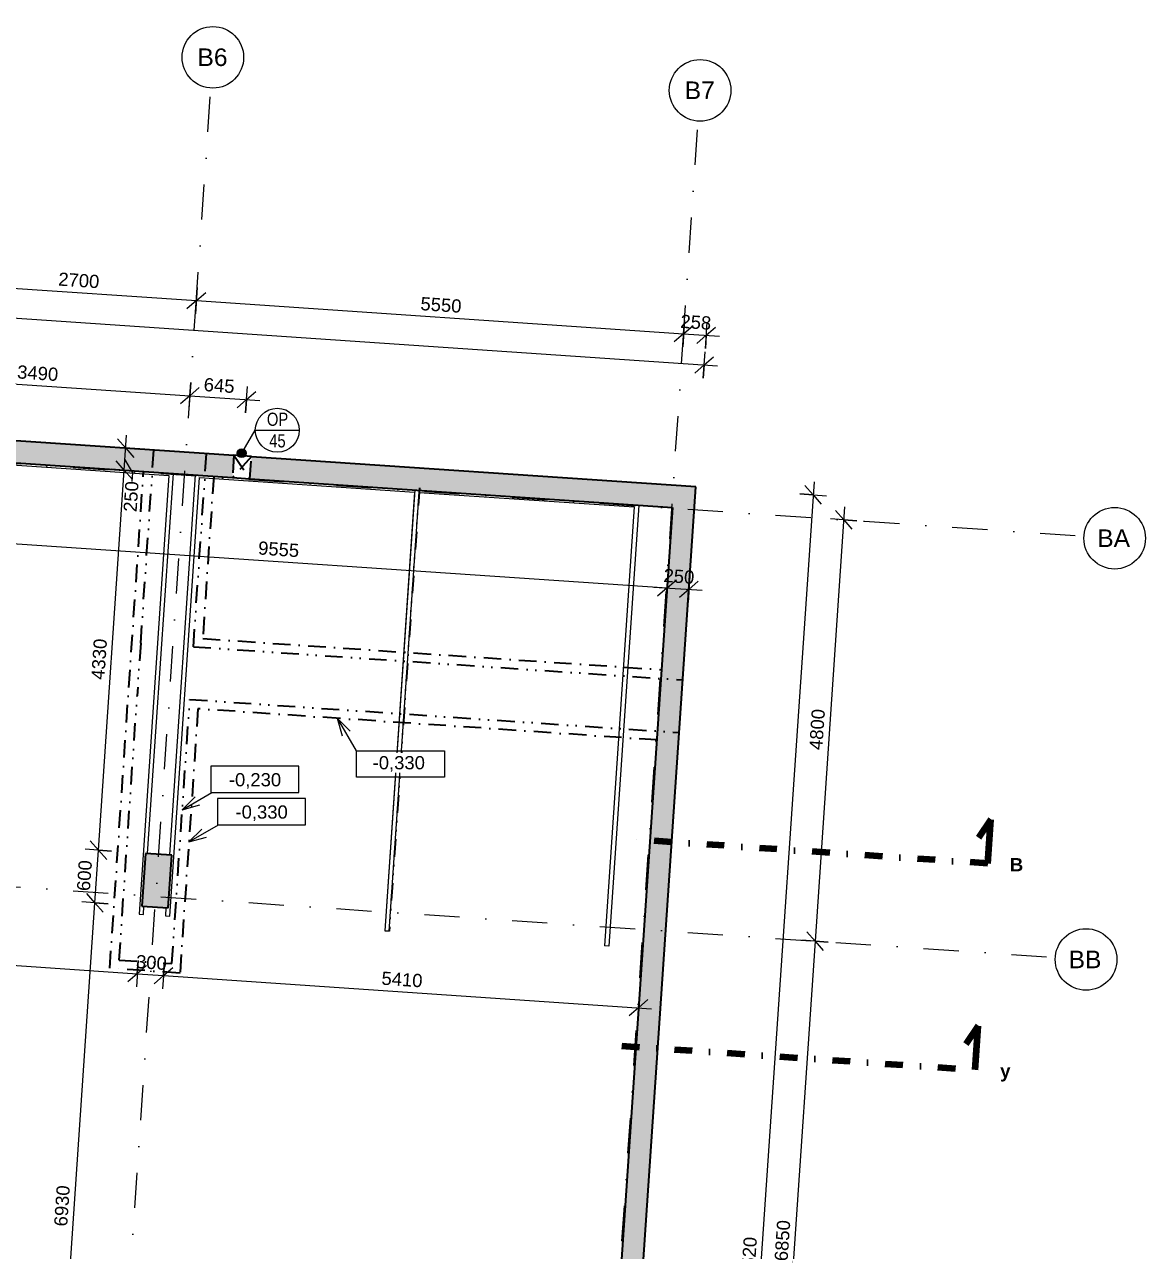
# Model space of a CAD drawing. Header units: millimetres. Extents: x -45523 to 44975, y -3459 to 74573.
# Drawn here: x 17185 to 29946, y 45626 to 59564 of the extents above; entities that cross this region are included whole.
import ezdxf

# ---------------------------------------------------------------- set-up
doc = ezdxf.new("R2010")
doc.units = ezdxf.units.MM
for name, pattern in [('HA_Dash_3mm-S1mm', [300, 200, -100]), ('HA_DashDot_10mm-S3mm', [1000, 400, -300, 0, -300]), ('HA_DashDot_4mm-S1mm', [400, 200, -100, 0, -100]), ('HA_DashDot_6mm-S2mm', [600, 200, -200, 0, -200]), ('HA_DashDotDot_5mm-S1mm', [500, 200, -100, 0, -100, 0, -100])]:
    doc.linetypes.add(name, pattern=pattern)
for name, color, linetype, lineweight in [('A-____-____-DIMS', 9, 'Continuous', 5), ('A-____-____-DIMS-100', 9, 'Continuous', 5), ('A-DETL-____-OTLN', 9, 'Continuous', 25), ('A-FLOR-____-OVHD', 9, 'HA_DashDot_4mm-S1mm', 25), ('A-GENM-____-IDEN', 9, 'Continuous', 9), ('A-GENM-____-MCUT', 9, 'HA_Dash_3mm-S1mm', 25), ('A-GENM-____-OTLN', 9, 'Continuous', 9), ('A-WALL-____-MCUT', 9, 'Continuous', 9), ('A-WALL-____-PATT', 9, 'Continuous', 25), ('C-PRKG-____-OTLN', 9, 'Continuous', 9), ('G-____-____-DIMS', 9, 'Continuous', 5), ('G-____-____-SYMB', 9, 'Continuous', 5), ('S-COLS-____-MCUT', 9, 'Continuous', 25), ('S-COLS-____-OTLN', 9, 'Continuous', 9), ('S-GRID-____-IDEN', 9, 'Continuous', 9), ('S-GRID-____-OTLN', 9, 'Continuous', 5)]:
    doc.layers.add(name, color=color, linetype=linetype, lineweight=lineweight)
doc.styles.add('Arial_1', font='arial.ttf', dxfattribs={"height": 200})
doc.styles.add('Arial_2', font='arial.ttf', dxfattribs={"height": 150})
doc.styles.add('Arial_3', font='arial.ttf', dxfattribs={"width": 0.8, "height": 150})
doc.styles.add('Arial_B_1', font='arialbd.ttf', dxfattribs={"height": 150})
doc.dimstyles.new('Inner_Dimensions_1', dxfattribs={"dimscale": 304.8, "dimtxt": 153.03891, "dimasz": 0.656168, "dimexe": 0.492126, "dimexo": 0.0625, "dimgap": 0.065617, "dimtad": 1, "dimdec": 0, "dimzin": 0, "dimdsep": 46, "dimtxsty": 'Arial_2', "dimblk1": 'OBLIQUE', "dimblk2": 'OBLIQUE', "dimsah": 1, "dimcen": 0.09, "dimdle": 0.492126, "dimazin": 0, "dimtfac": 1, "dimtdec": 4, "dimtix": 1, "dimtmove": 1, "dimatfit": 3, "dimfxl": 0.492126, "dimfxlon": 1, "dimtvp": 1, "dimtolj": 1, "dimtzin": 0, "dimlwd": 9, "dimlwe": 9, "dimarcsym": 2})
doc.dimstyles.new('Inner_Dimensions_2', dxfattribs={"dimscale": 304.8, "dimtxt": 153.03891, "dimasz": 0.656168, "dimexe": 0.492126, "dimexo": 0.0625, "dimgap": 0.065617, "dimtad": 1, "dimdec": 0, "dimzin": 0, "dimdsep": 46, "dimtxsty": 'Arial_2', "dimblk1": 'OBLIQUE', "dimblk2": 'OBLIQUE', "dimsah": 1, "dimcen": 0.09, "dimdle": 0.492126, "dimazin": 0, "dimtfac": 1, "dimtdec": 4, "dimtix": 1, "dimtmove": 2, "dimatfit": 3, "dimfxl": 0.492126, "dimfxlon": 1, "dimtvp": 1, "dimtolj": 1, "dimtzin": 0, "dimlwd": 9, "dimlwe": 9, "dimarcsym": 2})
doc.dimstyles.new('Inner_Dimensions_3', dxfattribs={"dimscale": 304.8, "dimtxt": 153.03891, "dimasz": 0.656168, "dimexe": 0.492126, "dimexo": 0.0625, "dimgap": 0.065617, "dimtad": 1, "dimdec": 0, "dimzin": 0, "dimdsep": 46, "dimtxsty": 'Arial_2', "dimblk1": 'OBLIQUE', "dimblk2": 'OBLIQUE', "dimsah": 1, "dimcen": 0.09, "dimdle": 0.492126, "dimazin": 0, "dimtfac": 1, "dimtdec": 4, "dimtix": 1, "dimtmove": 0, "dimatfit": 3, "dimfxl": 0.492126, "dimfxlon": 1, "dimtvp": 1, "dimtolj": 1, "dimtzin": 0, "dimlwd": 9, "dimlwe": 9, "dimarcsym": 2})

# ---------------------------------------------------------------- blocks, each defined once
blk = doc.blocks.new('HA_PA_Perpendicular_SingleStall - Generic-V4-1PP_GARAZ')
at = {"layer": 'C-PRKG-____-OTLN', "lineweight": 5}
for p, q in [((-25, 5025), (-25, 4930)), ((25, 5025), (-25, 5025)), ((25, 25), (25, 5025)), ((2475, 5025), (2525, 5025)), ((2475, 5025), (2475, 25)), ((2525, 5025), (2525, 0)), ((-25, 4330), (-25, 0)), ((2475, 25), (25, 25))]:
    blk.add_line(p, q, dxfattribs=at)
blk = doc.blocks.new('HA_PA_Perpendicular_SingleStall - Generic-1376841-1PP_GARAZ')
at = {"layer": 'C-PRKG-____-OTLN', "lineweight": 5}
for p, q in [((2525, 0), (2525, -5025)), ((-25, 0), (-25, -5025)), ((25, -25), (2475, -25)), ((25, -5025), (25, -25)), ((2475, -25), (2475, -5025)), ((-25, -5025), (25, -5025)), ((2525, -5025), (2475, -5025))]:
    blk.add_line(p, q, dxfattribs=at)
blk = doc.blocks.new('HA_sCO_Rectangle - 300X600-1910398-1PP_GARAZ')
at = {"layer": 'S-COLS-____-OTLN'}
blk.add_hatch(color=256, dxfattribs=at).paths.add_polyline_path([(150, -300), (150, 300), (-150, 300), (-150, -300)])
at = {"layer": 'S-COLS-____-MCUT'}
for p, q in [((150, 300), (-150, 300)), ((-150, 300), (-150, -300)), ((150, -300), (150, 300)), ((-150, -300), (150, -300))]:
    blk.add_line(p, q, dxfattribs=at)
blk = doc.blocks.new('HA_GM_Opening_Circle_WallBased - Default-2291619-1PP_GARAZ')
at = {"layer": 'A-GENM-____-MCUT'}
for p, q in [((225, 128), (25, 128)), ((25, 128), (25, -126)), ((225, 128), (25, -126)), ((25, 128), (225, -126)), ((225, -126), (225, 128)), ((25, -126), (225, -126))]:
    blk.add_line(p, q, dxfattribs=at)
blk = doc.blocks.new('HA_PA_Perpendicular_SingleStall - Generic-V5-1PP_GARAZ')
at = {"layer": 'A-DETL-____-OTLN', "linetype": 'HA_DashDotDot_5mm-S1mm'}
blk.add_line((2525, 25), (2525, -5025), dxfattribs=at)
at = {"layer": 'C-PRKG-____-OTLN', "lineweight": 5}
for p, q in [((-25, 0), (-25, -4330)), ((25, -25), (2475, -25)), ((25, -5025), (25, -25)), ((2475, -25), (2475, -5025)), ((-25, -4930), (-25, -5025)), ((-25, -5025), (25, -5025)), ((2525, -5025), (2475, -5025))]:
    blk.add_line(p, q, dxfattribs=at)
blk = doc.blocks.new('Grid - Radius 3_5mm-353793-1PP_GARAZ')
at = {"layer": 'S-GRID-____-IDEN'}
blk.add_circle((0, 0), 3.5, dxfattribs=at)
blk = doc.blocks.new('Section - Detail Number-933961-1PP_GARAZ')
at = {"layer": 'G-____-____-SYMB', "lineweight": 100}
for p, q in [((0, 5), (1.25, 2.83)), ((0, 0), (0, 5))]:
    blk.add_line(p, q, dxfattribs=at)
blk = doc.blocks.new('DIMBLOCK400-1PP_GARAZ')
at = {"layer": 'A-____-____-DIMS-100', "lineweight": 9}
for p, q in [((14964, 53956), (14943, 53656)), ((14953, 53806), (14964, 53956)), ((14953, 53806), (14847, 53713)), ((14953, 53806), (15060, 53899)), ((14953, 53806), (24487, 53159)), ((24497, 53309), (24476, 53009)), ((24487, 53159), (24497, 53309)), ((24487, 53159), (24593, 53252)), ((24487, 53159), (24380, 53066))]:
    blk.add_line(p, q, dxfattribs=at)
at = {"layer": 'A-____-____-DIMS-100', "color": 0, "lineweight": 9, "insert": (19846, 53689), "char_height": 150, "width": 553.77, "attachment_point": 1, "rotation": 356.1173, "line_spacing_factor": 0.941778, "style": 'Arial_2'}
blk.add_mtext('9555', dxfattribs=at)
blk = doc.blocks.new('_Oblique')
at = {"color": 0, "linetype": 'ByBlock', "lineweight": -2}
blk.add_line((-0.5, -0.5), (0.5, 0.5), dxfattribs=at)
blk = doc.blocks.new('DIMBLOCK417-1PP_GARAZ')
at = {"layer": 'A-____-____-DIMS-100', "lineweight": 9}
for p, q in [((17985, 49578), (17892, 49685)), ((17516, 42665), (17985, 49578)), ((18135, 49568), (17835, 49588)), ((17985, 49578), (18078, 49472)), ((17985, 49578), (18135, 49568)), ((17366, 42675), (17665, 42654)), ((17516, 42665), (17366, 42675)), ((17516, 42665), (17423, 42771)), ((17516, 42665), (17609, 42558))]:
    blk.add_line(p, q, dxfattribs=at)
at = {"layer": 'A-____-____-DIMS-100', "color": 0, "lineweight": 9, "insert": (17520, 45906), "char_height": 150, "width": 553.77, "attachment_point": 1, "rotation": 86.1173, "line_spacing_factor": 0.941778, "style": 'Arial_2'}
blk.add_mtext('6930', dxfattribs=at)
blk = doc.blocks.new('DIMBLOCK418-1PP_GARAZ')
at = {"layer": 'A-____-____-DIMS-100', "lineweight": 9}
for p, q in [((18175, 50167), (17876, 50187)), ((18026, 50177), (17933, 50283)), ((17985, 49578), (18026, 50177)), ((18026, 50177), (18119, 50070)), ((18026, 50177), (18175, 50167)), ((17985, 49578), (17892, 49685)), ((18135, 49568), (17835, 49588)), ((17985, 49578), (18078, 49472)), ((17985, 49578), (18135, 49568))]:
    blk.add_line(p, q, dxfattribs=at)
at = {"layer": 'A-____-____-DIMS-100', "color": 0, "lineweight": 9, "insert": (17779, 49719), "char_height": 150, "width": 415.32, "attachment_point": 1, "rotation": 86.1173, "line_spacing_factor": 0.941778, "style": 'Arial_2'}
blk.add_mtext('600', dxfattribs=at)
blk = doc.blocks.new('DIMBLOCK419-1PP_GARAZ')
at = {"layer": 'A-____-____-DIMS-100', "lineweight": 9}
for p, q in [((18026, 50177), (18319, 54497)), ((18169, 54508), (18468, 54487)), ((18319, 54497), (18169, 54508)), ((18319, 54497), (18226, 54604)), ((18319, 54497), (18412, 54391)), ((18175, 50167), (17876, 50187)), ((18026, 50177), (17933, 50283)), ((18026, 50177), (18119, 50070)), ((18026, 50177), (18175, 50167))]:
    blk.add_line(p, q, dxfattribs=at)
at = {"layer": 'A-____-____-DIMS-100', "color": 0, "lineweight": 9, "insert": (17942, 52121), "char_height": 150, "width": 553.77, "attachment_point": 1, "rotation": 86.1173, "line_spacing_factor": 0.941778, "style": 'Arial_2'}
blk.add_mtext('4330', dxfattribs=at)
blk = doc.blocks.new('DIMBLOCK420-1PP_GARAZ')
at = {"layer": 'A-____-____-DIMS-100', "lineweight": 9}
for p, q in [((18336, 54747), (18243, 54853)), ((18319, 54497), (18346, 54896)), ((18186, 54757), (18485, 54737)), ((18336, 54747), (18186, 54757)), ((18336, 54747), (18429, 54640)), ((18169, 54508), (18468, 54487)), ((18319, 54497), (18169, 54508)), ((18319, 54497), (18226, 54604)), ((18319, 54497), (18412, 54391)), ((18416, 54468), (18327, 54622)), ((18409, 54369), (18416, 54468))]:
    blk.add_line(p, q, dxfattribs=at)
at = {"layer": 'A-____-____-DIMS-100', "color": 0, "lineweight": 9, "insert": (18309, 54028), "char_height": 150, "width": 415.32, "attachment_point": 1, "rotation": 86.1173, "line_spacing_factor": 0.941778, "style": 'Arial_2'}
blk.add_mtext('250', dxfattribs=at)
blk = doc.blocks.new('DIMBLOCK422-1PP_GARAZ')
at = {"layer": 'A-____-____-DIMS-100', "lineweight": 9}
for p, q in [((2613, 49998), (2592, 49699)), ((2603, 49848), (2613, 49998)), ((2603, 49848), (2709, 49941)), ((2603, 49848), (2496, 49755)), ((2603, 49848), (18466, 48772)), ((18476, 48921), (18456, 48622)), ((18466, 48772), (18476, 48921)), ((18466, 48772), (18573, 48865)), ((18466, 48772), (18359, 48679))]:
    blk.add_line(p, q, dxfattribs=at)
at = {"layer": 'A-____-____-DIMS-100', "color": 0, "lineweight": 9, "insert": (10261, 49544), "char_height": 150, "width": 692.21, "attachment_point": 1, "rotation": 356.1173, "line_spacing_factor": 0.941778, "style": 'Arial_2'}
blk.add_mtext('15900', dxfattribs=at)
blk = doc.blocks.new('DIMBLOCK423-1PP_GARAZ')
at = {"layer": 'A-____-____-DIMS-100', "lineweight": 9}
for p, q in [((18476, 48921), (18456, 48622)), ((18466, 48772), (18476, 48921)), ((18466, 48772), (18573, 48865)), ((18775, 48901), (18755, 48602)), ((18765, 48751), (18775, 48901)), ((18765, 48751), (18872, 48844)), ((18466, 48772), (18359, 48679)), ((18466, 48772), (18765, 48751)), ((18765, 48751), (18659, 48658))]:
    blk.add_line(p, q, dxfattribs=at)
at = {"layer": 'A-____-____-DIMS-100', "color": 0, "lineweight": 9, "insert": (18458, 48987), "char_height": 150, "width": 415.32, "attachment_point": 1, "rotation": 356.1173, "line_spacing_factor": 0.941778, "style": 'Arial_2'}
blk.add_mtext('300', dxfattribs=at)
blk = doc.blocks.new('DIMBLOCK424-1PP_GARAZ')
at = {"layer": 'A-____-____-DIMS-100', "lineweight": 9}
for p, q in [((18775, 48901), (18755, 48602)), ((18765, 48751), (18775, 48901)), ((18765, 48751), (18872, 48844)), ((18765, 48751), (18659, 48658)), ((18765, 48751), (24312, 48375)), ((24173, 48535), (24152, 48235)), ((24163, 48385), (24173, 48535)), ((24163, 48385), (24056, 48292)), ((24163, 48385), (24269, 48478))]:
    blk.add_line(p, q, dxfattribs=at)
at = {"layer": 'A-____-____-DIMS-100', "color": 0, "lineweight": 9, "insert": (21248, 48798), "char_height": 150, "width": 553.77, "attachment_point": 1, "rotation": 356.1173, "line_spacing_factor": 0.941778, "style": 'Arial_2'}
blk.add_mtext('5410', dxfattribs=at)
blk = doc.blocks.new('HA_TAG_GM_Products - Generic-588599-1PP_GARAZ')
at = {"layer": 'A-GENM-____-IDEN'}
blk.add_line((-2.5, 0), (2.5, 0), dxfattribs=at)
blk.add_circle((0, 0), 2.5, dxfattribs=at)
blk = doc.blocks.new('DIMBLOCK512-1PP_GARAZ')
at = {"layer": 'A-____-____-DIMS-100', "lineweight": 9}
for p, q in [((24497, 53309), (24476, 53009)), ((24487, 53159), (24497, 53309)), ((24487, 53159), (24593, 53252)), ((24746, 53292), (24726, 52992)), ((24736, 53142), (24746, 53292)), ((24337, 53169), (24886, 53132)), ((24487, 53159), (24380, 53066)), ((24736, 53142), (24629, 53049)), ((24736, 53142), (24842, 53235))]:
    blk.add_line(p, q, dxfattribs=at)
at = {"layer": 'A-____-____-DIMS-100', "color": 0, "lineweight": 9, "insert": (24453, 53377), "char_height": 150, "width": 415.32, "attachment_point": 1, "rotation": 356.1173, "line_spacing_factor": 0.941778, "style": 'Arial_2'}
blk.add_mtext('250', dxfattribs=at)
blk = doc.blocks.new('Spot Elevations - Generic-448778-1PP_GARAZ')
at = {"layer": 'G-____-____-DIMS', "lineweight": 9}
for p, q in [((-5, 0), (-5, 3)), ((-5, 3), (5, 3)), ((5, 3), (5, 0)), ((5, 0), (-5, 0))]:
    blk.add_line(p, q, dxfattribs=at)
blk = doc.blocks.new('DIMBLOCK534-1PP_GARAZ')
at = {"layer": 'A-____-____-DIMS-100', "lineweight": 9}
for p, q in [((16454, 56757), (16434, 56458)), ((16444, 56607), (16454, 56757)), ((16444, 56607), (16337, 56514)), ((16444, 56607), (16551, 56700)), ((16444, 56607), (19138, 56425)), ((19148, 56574), (19128, 56275)), ((19138, 56425), (19148, 56574)), ((19138, 56425), (19244, 56518)), ((19138, 56425), (19031, 56332))]:
    blk.add_line(p, q, dxfattribs=at)
at = {"layer": 'A-____-____-DIMS-100', "color": 0, "lineweight": 9, "insert": (17575, 56746), "char_height": 150, "width": 553.77, "attachment_point": 1, "rotation": 356.1173, "line_spacing_factor": 0.941778, "style": 'Arial_2'}
blk.add_mtext('2700', dxfattribs=at)
blk = doc.blocks.new('DIMBLOCK535-1PP_GARAZ')
at = {"layer": 'A-____-____-DIMS-100', "lineweight": 9}
for p, q in [((19148, 56574), (19128, 56275)), ((19138, 56425), (19148, 56574)), ((19138, 56425), (19244, 56518)), ((19138, 56425), (19031, 56332)), ((19138, 56425), (24675, 56049)), ((24685, 56198), (24665, 55899)), ((24675, 56049), (24685, 56198)), ((24675, 56049), (24569, 55956)), ((24675, 56049), (24782, 56142))]:
    blk.add_line(p, q, dxfattribs=at)
at = {"layer": 'A-____-____-DIMS-100', "color": 0, "lineweight": 9, "insert": (21691, 56467), "char_height": 150, "width": 553.77, "attachment_point": 1, "rotation": 356.1173, "line_spacing_factor": 0.941778, "style": 'Arial_2'}
blk.add_mtext('5550', dxfattribs=at)
blk = doc.blocks.new('DIMBLOCK536-1PP_GARAZ')
at = {"layer": 'A-____-____-DIMS-100', "lineweight": 9}
for p, q in [((24685, 56198), (24665, 55899)), ((24675, 56049), (24685, 56198)), ((24922, 55882), (24942, 56181)), ((24675, 56049), (24569, 55956)), ((24675, 56049), (24782, 56142)), ((24675, 56049), (25082, 56021)), ((24932, 56031), (24825, 55938)), ((24932, 56031), (24922, 55882)), ((24932, 56031), (25039, 56124))]:
    blk.add_line(p, q, dxfattribs=at)
at = {"layer": 'A-____-____-DIMS-100', "color": 0, "lineweight": 9, "insert": (24645, 56266), "char_height": 150, "width": 415.32, "attachment_point": 1, "rotation": 356.1173, "line_spacing_factor": 0.941778, "style": 'Arial_2'}
blk.add_mtext('258', dxfattribs=at)
blk = doc.blocks.new('DIMBLOCK537-1PP_GARAZ')
at = {"layer": 'A-____-____-DIMS-100', "lineweight": 9}
for p, q in [((-2857, 57428), (-2837, 57727)), ((-2997, 57588), (25059, 55684)), ((-2847, 57578), (-2954, 57485)), ((-2847, 57578), (-2857, 57428)), ((-2847, 57578), (-2740, 57671)), ((24899, 55544), (24919, 55844)), ((24909, 55694), (25016, 55787)), ((24909, 55694), (24803, 55601)), ((24909, 55694), (24899, 55544))]:
    blk.add_line(p, q, dxfattribs=at)
at = {"layer": 'A-____-____-DIMS-100', "color": 0, "lineweight": 9, "insert": (11122, 56845), "char_height": 150, "width": 692.21, "attachment_point": 1, "rotation": 356.1173, "line_spacing_factor": 0.941778, "style": 'Arial_2'}
blk.add_mtext('27820', dxfattribs=at)
blk = doc.blocks.new('DIMBLOCK538-1PP_GARAZ')
at = {"layer": 'A-____-____-DIMS-100', "lineweight": 9}
for p, q in [((26504, 54082), (26169, 49144)), ((26643, 53922), (26344, 53943)), ((26494, 53933), (26401, 54039)), ((26494, 53933), (26587, 53826)), ((26494, 53933), (26643, 53922)), ((26169, 49144), (26076, 49250)), ((26318, 49133), (26019, 49154)), ((26169, 49144), (26262, 49037)), ((26169, 49144), (26318, 49133))]:
    blk.add_line(p, q, dxfattribs=at)
at = {"layer": 'A-____-____-DIMS-100', "color": 0, "lineweight": 9, "insert": (26101, 51322), "char_height": 150, "width": 553.77, "attachment_point": 1, "rotation": 86.1173, "line_spacing_factor": 0.941778, "style": 'Arial_2'}
blk.add_mtext('4800', dxfattribs=at)
blk = doc.blocks.new('DIMBLOCK539-1PP_GARAZ')
at = {"layer": 'A-____-____-DIMS-100', "lineweight": 9}
for p, q in [((26169, 49144), (26076, 49250)), ((26169, 49144), (25705, 42309)), ((26318, 49133), (26019, 49154)), ((26169, 49144), (26262, 49037)), ((26169, 49144), (26318, 49133)), ((25705, 42309), (25612, 42416)), ((25854, 42299), (25555, 42319)), ((25705, 42309), (25798, 42203)), ((25705, 42309), (25854, 42299))]:
    blk.add_line(p, q, dxfattribs=at)
at = {"layer": 'A-____-____-DIMS-100', "color": 0, "lineweight": 9, "insert": (25707, 45511), "char_height": 150, "width": 553.77, "attachment_point": 1, "rotation": 86.1173, "line_spacing_factor": 0.941778, "style": 'Arial_2'}
blk.add_mtext('6850', dxfattribs=at)
blk = doc.blocks.new('DIMBLOCK541-1PP_GARAZ')
at = {"layer": 'A-____-____-DIMS-100', "lineweight": 9}
for p, q in [((26157, 54366), (24951, 36587)), ((25997, 54227), (26297, 54206)), ((26147, 54217), (25997, 54227)), ((26147, 54217), (26054, 54323)), ((26147, 54217), (26240, 54110)), ((24961, 36737), (24868, 36843)), ((24811, 36747), (25110, 36727)), ((24961, 36737), (24811, 36747)), ((24961, 36737), (25054, 36630))]:
    blk.add_line(p, q, dxfattribs=at)
at = {"layer": 'A-____-____-DIMS-100', "color": 0, "lineweight": 9, "insert": (25320, 45204), "char_height": 150, "width": 692.21, "attachment_point": 1, "rotation": 86.1173, "line_spacing_factor": 0.941778, "style": 'Arial_2'}
blk.add_mtext('17520', dxfattribs=at)
blk = doc.blocks.new('DIMBLOCK556-1PP_GARAZ')
at = {"layer": 'A-____-____-DIMS-100', "lineweight": 9}
for p, q in [((15572, 55430), (15593, 55729)), ((15582, 55579), (15689, 55672)), ((15582, 55579), (15476, 55486)), ((15582, 55579), (15572, 55430)), ((15582, 55579), (19064, 55343)), ((19075, 55493), (19054, 55193)), ((19064, 55343), (19075, 55493)), ((19064, 55343), (18958, 55250)), ((19064, 55343), (19171, 55436))]:
    blk.add_line(p, q, dxfattribs=at)
at = {"layer": 'A-____-____-DIMS-100', "color": 0, "lineweight": 9, "insert": (17108, 55691), "char_height": 150, "width": 553.77, "attachment_point": 1, "rotation": 356.1173, "line_spacing_factor": 0.941778, "style": 'Arial_2'}
blk.add_mtext('3490', dxfattribs=at)
blk = doc.blocks.new('DIMBLOCK557-1PP_GARAZ')
at = {"layer": 'A-____-____-DIMS-100', "lineweight": 9}
for p, q in [((19075, 55493), (19054, 55193)), ((19064, 55343), (19075, 55493)), ((19064, 55343), (18958, 55250)), ((19064, 55343), (19171, 55436)), ((19064, 55343), (19858, 55289)), ((19698, 55150), (19718, 55449)), ((19708, 55299), (19814, 55392)), ((19708, 55299), (19601, 55206)), ((19708, 55299), (19698, 55150))]:
    blk.add_line(p, q, dxfattribs=at)
at = {"layer": 'A-____-____-DIMS-100', "color": 0, "lineweight": 9, "insert": (19228, 55547), "char_height": 150, "width": 415.32, "attachment_point": 1, "rotation": 356.1173, "line_spacing_factor": 0.941778, "style": 'Arial_2'}
blk.add_mtext('645', dxfattribs=at)

msp = doc.modelspace()

# ---------------------------------------------------------------- hatches: boundary and pattern name
at = {"layer": 'A-GENM-____-IDEN'}
h = msp.add_hatch(color=256, dxfattribs=at)
edge = h.paths.add_edge_path()
edge.add_arc((19653.3, 54689.9), 50, 0, 360)
at = {"layer": 'A-WALL-____-PATT', "lineweight": 9}
h = msp.add_hatch(color=256, dxfattribs=at)
h.paths.add_polyline_path([(24798.1, 54057.6), (24815, 54307), (19764, 54649.8), (19747.1, 54400.4), (24548.7, 54074.5)])
h.paths.add_polyline_path([(19547.6, 54414), (19564.5, 54663.4), (15638.5, 54929.8), (15621.6, 54680.4), (19547.5, 54414)])
h.paths.add_polyline_path([(15422.1, 54694), (15439, 54943.4), (14833, 54984.5), (14816, 54735.1), (15421.9, 54694)])
msp.add_hatch(color=256, dxfattribs=at).paths.add_polyline_path([(23645.6, 37076.7), (24798.1, 54057.6), (24548.7, 54074.5), (23396.2, 37093.6)])

# ---------------------------------------------------------------- linework, layer by layer
at = {"layer": 'A-DETL-____-OTLN', "linetype": 'HA_DashDotDot_5mm-S1mm'}
for p, q in [((18505.2, 52530.2), (18654.2, 54725.2)), ((19103.8, 52489.6), (19252.8, 54684.5)), ((18505.2, 52530.2), (18464.6, 51931.6)), ((19103.8, 52489.6), (24666, 52112.1)), ((18260.7, 48928), (18464.6, 51931.6)), ((18859.4, 48887.4), (19063.2, 51891)), ((19063.2, 51891), (24625.4, 51513.5)), ((18260.7, 48928), (18859.4, 48887.4))]:
    msp.add_line(p, q, dxfattribs=at)
at = {"layer": 'A-FLOR-____-OVHD'}
for p, q in [((18154.2, 48834.5), (18537.5, 54482.5)), ((19335.7, 54428.3), (19210.4, 52582.6)), ((19210.4, 52582.6), (24423.4, 52228.8)), ((19156.2, 51784.4), (18952.3, 48780.4)), ((24369.2, 51430.6), (19156.2, 51784.4)), ((18952.3, 48780.4), (18154.2, 48834.5))]:
    msp.add_line(p, q, dxfattribs=at)
at = {"layer": 'A-GENM-____-IDEN'}
msp.add_line((19653.3, 54689.9), (19807.6, 54951), dxfattribs=at)
msp.add_circle((19653.3, 54689.9), 50, dxfattribs=at)
at = {"layer": 'A-WALL-____-MCUT', "lineweight": 25}
for p, q in [((19564.5, 54663.4), (15638.5, 54929.8)), ((15621.6, 54680.4), (19547.6, 54414)), ((24815, 54307), (19764, 54649.8)), ((19747.1, 54400.4), (24548.7, 54074.5)), ((23628.7, 36827.2), (24815, 54307)), ((24548.7, 54074.5), (23396.2, 37093.6))]:
    msp.add_line(p, q, dxfattribs=at)
at = {"layer": 'G-____-____-DIMS', "lineweight": 9}
for p, q in [((20739.7, 51677), (20886.1, 51530.5)), ((20739.7, 51677), (20793.3, 51477)), ((20739.7, 51677), (20953.3, 51307.1)), ((20953.3, 51307.1), (21457.1, 51307.1)), ((18978.1, 50637.3), (19313.5, 50831)), ((18978.1, 50637.3), (19124.5, 50783.7)), ((19313.5, 50831), (19803.5, 50831)), ((18978.1, 50637.3), (19178.1, 50690.9)), ((19053.4, 50270.3), (19388.9, 50464)), ((19388.9, 50464), (19878.8, 50464)), ((19053.4, 50270.3), (19199.9, 50416.8)), ((19053.4, 50270.3), (19253.4, 50323.9))]:
    msp.add_line(p, q, dxfattribs=at)
at = {"layer": 'G-____-____-SYMB', "linetype": 'HA_DashDot_6mm-S2mm', "lineweight": 100}
for p, q in [((28131.2, 50025.5), (24124.9, 50297.4)), ((23972.6, 47952.7), (27987.9, 47680.1))]:
    msp.add_line(p, q, dxfattribs=at)
at = {"layer": 'S-GRID-____-OTLN', "linetype": 'HA_DashDot_10mm-S3mm', "lineweight": 9}
for p, q in [((19132.5, 56347.5), (19301.8, 58841.7)), ((24669.8, 55971.6), (24839.1, 58465.9)), ((17692.8, 35133.5), (19132.5, 56347.5)), ((-5211.9, 56084.4), (26730, 53916.5)), ((23230, 34757.7), (24669.8, 55971.6)), ((26730, 53916.5), (29224.3, 53747.2)), ((-5211.9, 51273.4), (26405, 49127.5)), ((26405, 49127.5), (28899.3, 48958.2))]:
    msp.add_line(p, q, dxfattribs=at)

# ---------------------------------------------------------------- block references
at = {"layer": 'A-GENM-____-IDEN', "xscale": 99.99999999999993, "yscale": 99.99999999999993, "zscale": 99.99999999999993}
msp.add_blockref('HA_TAG_GM_Products - Generic-588599-1PP_GARAZ', (20057.6, 54951), dxfattribs=at)
at = {"layer": 'A-GENM-____-OTLN', "linetype": 'HA_Dash_3mm-S1mm', "lineweight": 25, "rotation": 356.1172724189428}
msp.add_blockref('HA_GM_Opening_Circle_WallBased - Default-2291619-1PP_GARAZ', (19531.1, 54540.4), dxfattribs=at)
at = {"layer": 'C-PRKG-____-OTLN'}
for name, p, rotation in [('HA_PA_Perpendicular_SingleStall - Generic-V4-1PP_GARAZ', (18851.8, 54461.2), 176.1172724189431), ('HA_PA_Perpendicular_SingleStall - Generic-V5-1PP_GARAZ', (19151.1, 54440.9), 356.1172724189433), ('HA_PA_Perpendicular_SingleStall - Generic-1376841-1PP_GARAZ', (21645.3, 54271.6), 356.1172724189433)]:
    msp.add_blockref(name, p, dxfattribs=dict(at, rotation=rotation))
at = {"layer": 'G-____-____-DIMS', "lineweight": 9, "xscale": 99.99999999999993, "yscale": 99.99999999999993, "zscale": 99.99999999999993, "rotation": 180}
msp.add_blockref('Spot Elevations - Generic-448778-1PP_GARAZ', (21457.1, 51307.1), dxfattribs=at)
at = {"layer": 'G-____-____-DIMS', "lineweight": 9, "extrusion": (0, 0, -1), "xscale": 99.99999999999993, "yscale": 99.99999999999993, "zscale": 99.99999999999993}
for p in [(-19803.5, 50831), (-19878.8, 50464)]:
    msp.add_blockref('Spot Elevations - Generic-448778-1PP_GARAZ', p, dxfattribs=at)
at = {"layer": 'G-____-____-SYMB', "lineweight": 100, "extrusion": (0, 0, -1), "xscale": 99.99999999999993, "yscale": 99.99999999999993, "zscale": 99.99999999999993}
for p, rotation in [((-28131.2, 50025.5), 3.882727581057419), ((-27987.9, 47680.1), 3.882727581057701)]:
    msp.add_blockref('Section - Detail Number-933961-1PP_GARAZ', p, dxfattribs=dict(at, rotation=rotation))
at = {"layer": 'S-COLS-____-OTLN', "rotation": 356.1172724189433}
msp.add_blockref('HA_sCO_Rectangle - 300X600-1910398-1PP_GARAZ', (18688.3, 49831.2), dxfattribs=at)
at = {"layer": 'S-GRID-____-IDEN', "xscale": 99.99999999999993, "yscale": 99.99999999999993, "zscale": 99.99999999999993}
for p, rotation in [((19325.5, 59190.9), 356.1172724189428), ((24862.8, 58815.1), 356.1172724189428), ((29573.5, 53723.5), 266.1172724189428), ((29248.5, 48934.5), 266.1172724189428)]:
    msp.add_blockref('Grid - Radius 3_5mm-353793-1PP_GARAZ', p, dxfattribs=dict(at, rotation=rotation))

# ---------------------------------------------------------------- texts
at = {"layer": 'A-GENM-____-IDEN', "lineweight": 5, "char_height": 150, "attachment_point": 1, "style": 'Arial_3'}
for s, insert, width in [('OP', (19939.6, 55151.2), 295.021), ('45', (19966, 54905.7), 230.886)]:
    msp.add_mtext(s, dxfattribs=dict(at, insert=insert, width=width))
at = {"layer": 'G-____-____-SYMB', "char_height": 150, "attachment_point": 1, "style": 'Arial_B_1'}
for s, insert, width in [('\\fArial|b1|i0|c0|p34|;B', (28383, 50086.8), 176.371), ('\\fArial|b1|i0|c0|p34|;y', (28272.7, 47741.5), 136.287)]:
    msp.add_mtext(s, dxfattribs=dict(at, insert=insert, width=width))
at = {"layer": 'S-GRID-____-IDEN', "lineweight": 5, "char_height": 200, "attachment_point": 1, "style": 'Arial_1'}
for s, insert, width in [('B6', (19150.6, 59292.1), 424.894), ('B7', (24687.9, 58916.3), 424.894), ('BA', (29375.7, 53824), 464.979), ('BB', (29050.6, 49035), 464.979)]:
    msp.add_mtext(s, dxfattribs=dict(at, insert=insert, width=width))

# ---------------------------------------------------------------- dimensions: what is measured, and where the dimension line sits
at = {"layer": 'A-____-____-DIMS', "lineweight": 9}
for base, p1, p2, angle, dimstyle, override, picture, middle, turn in [((24909.1, 55693.9), (-2857.2, 57428), (24899, 55544.2), 356.11727, 'Inner_Dimensions_2', {"dimpost": '<>', "dimfxl": 27820}, 'DIMBLOCK537-1PP_GARAZ', (11460.4, 56721.6), 356.11727), ((18335.7, 54746.8), (18169.2, 54507.5), (18186.1, 54756.9), 86.11727, 'Inner_Dimensions_1', {"dimpost": '<>', "dimfxl": 250}, 'DIMBLOCK420-1PP_GARAZ', (18422.7, 54228.9), 86.11727), ((24486.5, 53159.1), (14963.6, 53955.7), (24496.7, 53308.7), 356.11727, 'Inner_Dimensions_2', {"dimpost": '<>', "dimfxl": 9555}, 'DIMBLOCK400-1PP_GARAZ', (20115.5, 53570.7), 356.11727)]:
    dim = msp.add_linear_dim(base=base, p1=p1, p2=p2, angle=angle, dimstyle=dimstyle, override=override, dxfattribs=at)
    dim.commit()
    dim.dimension.update_dxf_attribs({"geometry": picture, "text_midpoint": middle, "dimtype": 160, "text_rotation": turn})
for base, p1, p2, angle, override, picture, middle in [((19137.8, 56424.6), (16454.1, 56757), (19147.9, 56574.2), 356.11727, {"dimpost": '<>', "dimfxl": 2700.000951}, 'DIMBLOCK534-1PP_GARAZ', (17797.4, 56612.3)), ((24675, 56048.7), (19147.9, 56574.2), (24685.2, 56198.4), 356.11727, {"dimpost": '<>', "dimfxl": 5550.001955}, 'DIMBLOCK535-1PP_GARAZ', (21913, 56333)), ((24932, 56031.3), (24685.2, 56198.4), (24921.9, 55881.6), 356.11727, {"dimpost": '<>', "dimfxl": 395.412623}, 'DIMBLOCK536-1PP_GARAZ', (24810.1, 56136.4)), ((19064.4, 55342.9), (15572.2, 55429.5), (19074.5, 55492.5), 356.11727, {"dimpost": '<>', "dimfxl": 3502.871199}, 'DIMBLOCK556-1PP_GARAZ', (17329.9, 55557.4)), ((19707.9, 55299.2), (19074.5, 55492.5), (19697.7, 55149.5), 356.11727, {"dimpost": '<>', "dimfxl": 711.354342}, 'DIMBLOCK557-1PP_GARAZ', (19392.7, 55417.4)), ((18318.8, 54497.4), (18175.2, 50166.7), (18169.2, 54507.5), 86.11727, {"dimpost": '<>', "dimfxl": 4340.849918}, 'DIMBLOCK419-1PP_GARAZ', (18075.8, 52343.6)), ((24960.7, 36736.8), (25997.4, 54226.8), (24811.1, 36747), 86.11727, {"dimpost": '<>', "dimfxl": 17520}, 'DIMBLOCK541-1PP_GARAZ', (25457.5, 45483.3)), ((26168.7, 49143.6), (26643.3, 53922.4), (26318.3, 49133.4), 86.11727, {"dimpost": '<>', "dimfxl": 4800}, 'DIMBLOCK538-1PP_GARAZ', (26234.8, 51544.6)), ((24736, 53142.1), (24496.7, 53308.7), (24746.1, 53291.8), 356.11727, {"dimpost": '<>', "dimfxl": 250}, 'DIMBLOCK512-1PP_GARAZ', (24617.8, 53247)), ((18025.6, 50176.8), (18134.6, 49568), (18175.2, 50166.7), 86.11727, {"dimpost": '<>', "dimfxl": 600}, 'DIMBLOCK418-1PP_GARAZ', (17908.9, 49884.1)), ((18466, 48771.7), (2612.7, 49998), (18476.2, 48921.3), 356.11727, {"dimpost": '<>', "dimfxl": 15900}, 'DIMBLOCK422-1PP_GARAZ', (10540.8, 49406.4)), ((17984.9, 49578.2), (17366.1, 42674.7), (18134.6, 49568), 86.11727, {"dimpost": '<>', "dimfxl": 6936.020013}, 'DIMBLOCK417-1PP_GARAZ', (17653.9, 46127.9)), ((25704.8, 42309.3), (26318.3, 49133.4), (25854.5, 42299.1), 86.11727, {"dimpost": '<>', "dimfxl": 6850}, 'DIMBLOCK539-1PP_GARAZ', (25840.4, 45733)), ((18765.3, 48751.3), (18476.2, 48921.3), (18775.5, 48901), 356.11727, {"dimpost": '<>', "dimfxl": 300}, 'DIMBLOCK423-1PP_GARAZ', (18622.2, 48857.9)), ((24162.5, 48385), (18775.5, 48901), (24172.7, 48534.7), 356.11727, {"dimpost": '<>', "dimfxl": 5409.589111}, 'DIMBLOCK424-1PP_GARAZ', (21470.5, 48664.6))]:
    dim = msp.add_linear_dim(base=base, p1=p1, p2=p2, angle=angle, dimstyle='Inner_Dimensions_3', override=override, dxfattribs=at)
    dim.commit()
    dim.dimension.update_dxf_attribs({"geometry": picture, "text_midpoint": middle})

# ---------------------------------------------------------------- next in the draw order: texts
at = {"layer": 'G-____-____-DIMS', "lineweight": 9, "char_height": 150, "width": 710.695, "attachment_point": 1, "line_spacing_factor": 0.941778, "style": 'Arial_2', "bg_fill": 3, "box_fill_scale": 1.25, "bg_fill_color": 256, "bg_fill_true_color": 13158600, "bg_fill_transparency": 0}
for s, insert in [('-0,330', (21141.2, 51246.2)), ('-0,230', (19507.4, 51052.8)), ('-0,330', (19582.7, 50685.8))]:
    msp.add_mtext(s, dxfattribs=dict(at, insert=insert))

doc.saveas('drawing.dxf')
